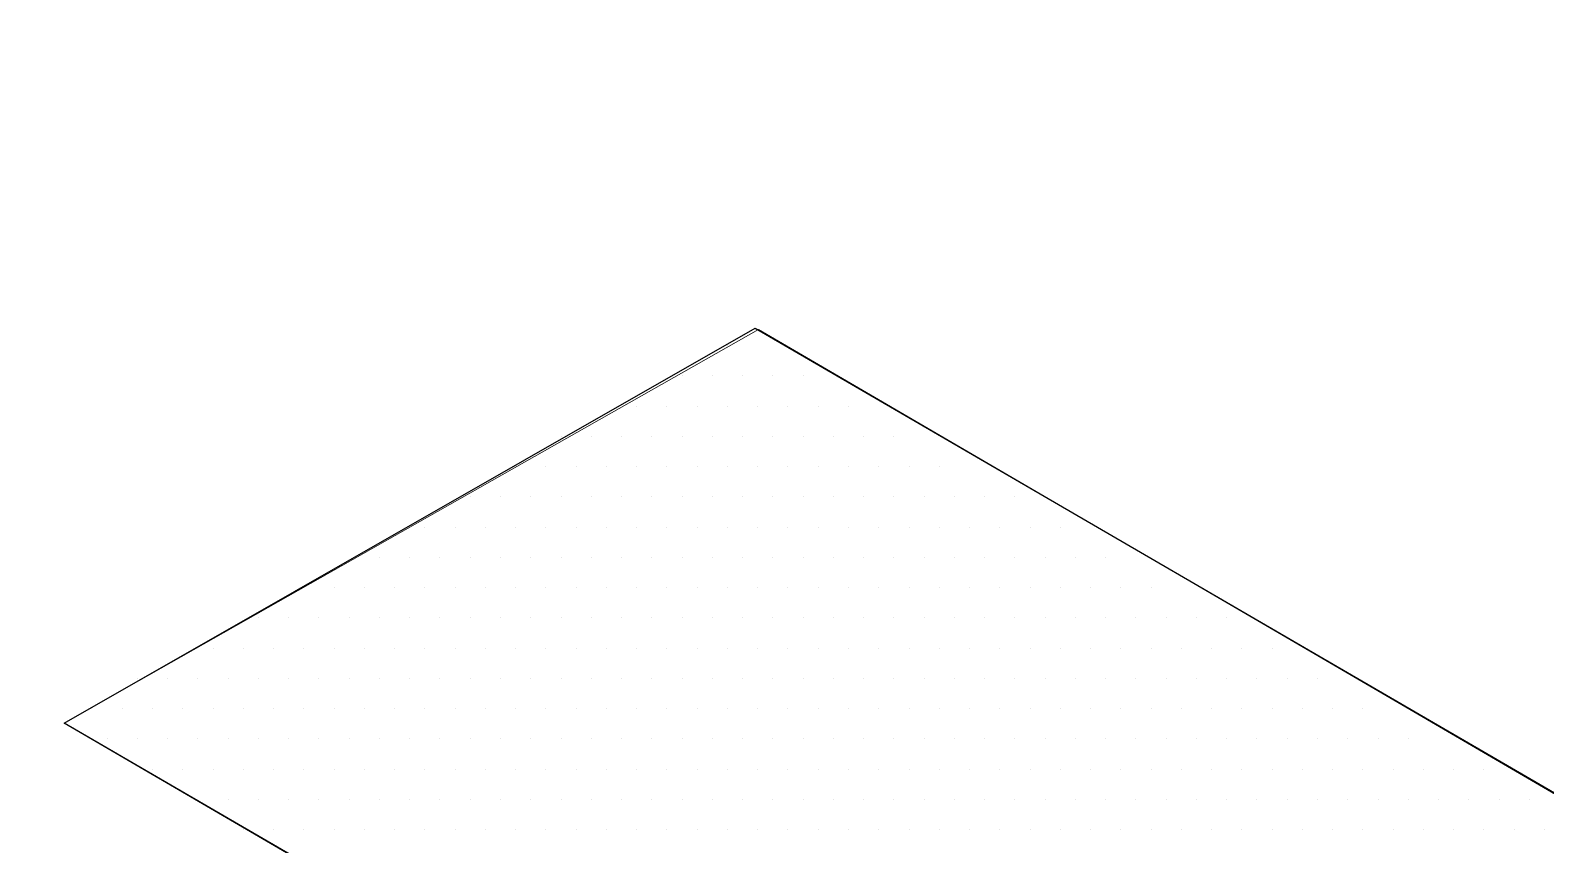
# Model space of a CAD drawing. Header units: inches. Extents: x -20.7 to 76.3, y -55.2 to 19.1.
# Drawn here: x 2.989 to 3.928, y 6.878 to 7.383 of the extents above; entities that cross this region are included whole.
import ezdxf

# ---------------------------------------------------------------- set-up
doc = ezdxf.new("R2010")
doc.units = ezdxf.units.IN
doc.header["$MEASUREMENT"] = 0
for name, color, linetype, lineweight in [('.ATI-HATCH', 7, 'Continuous', 0), ('G-ANNO-TTLB', 7, 'Continuous', 0), ('TYVEK', 7, 'Continuous', 0)]:
    doc.layers.add(name, color=color, linetype=linetype, lineweight=lineweight)

# ---------------------------------------------------------------- blocks, each defined once
blk = doc.blocks.new('Block_687')
at = {"layer": '.ATI-HATCH', "color": 8, "lineweight": 0, "true_color": 0x808080}
for p, q in [((3.42111, 7.18748), (3.42111, 7.18748)), ((3.39298, 7.16873), (3.39298, 7.16873)), ((3.41174, 7.16873), (3.41174, 7.16873)), ((3.43049, 7.16873), (3.43049, 7.16873)), ((3.44925, 7.16873), (3.44925, 7.16873)), ((3.468, 7.16873), (3.468, 7.16873)), ((3.36485, 7.14997), (3.36485, 7.14997)), ((3.3836, 7.14997), (3.3836, 7.14997)), ((3.40236, 7.14997), (3.40236, 7.14997)), ((3.42111, 7.14997), (3.42111, 7.14997)), ((3.43987, 7.14997), (3.43987, 7.14997)), ((3.45863, 7.14997), (3.45863, 7.14997)), ((3.47738, 7.14997), (3.47738, 7.14997)), ((3.49614, 7.14997), (3.49614, 7.14997)), ((3.31796, 7.13122), (3.31796, 7.13122)), ((3.33671, 7.13122), (3.33671, 7.13122)), ((3.35547, 7.13122), (3.35547, 7.13122)), ((3.37422, 7.13122), (3.37422, 7.13122)), ((3.39298, 7.13122), (3.39298, 7.13122)), ((3.41174, 7.13122), (3.41174, 7.13122)), ((3.43049, 7.13122), (3.43049, 7.13122)), ((3.44925, 7.13122), (3.44925, 7.13122)), ((3.468, 7.13122), (3.468, 7.13122)), ((3.48676, 7.13122), (3.48676, 7.13122)), ((3.50551, 7.13122), (3.50551, 7.13122)), ((3.52427, 7.13122), (3.52427, 7.13122)), ((3.28982, 7.11246), (3.28982, 7.11246)), ((3.30858, 7.11246), (3.30858, 7.11246)), ((3.32734, 7.11246), (3.32734, 7.11246)), ((3.34609, 7.11246), (3.34609, 7.11246)), ((3.36485, 7.11246), (3.36485, 7.11246)), ((3.3836, 7.11246), (3.3836, 7.11246)), ((3.40236, 7.11246), (3.40236, 7.11246)), ((3.42111, 7.11246), (3.42111, 7.11246)), ((3.43987, 7.11246), (3.43987, 7.11246)), ((3.45863, 7.11246), (3.45863, 7.11246)), ((3.47738, 7.11246), (3.47738, 7.11246)), ((3.49614, 7.11246), (3.49614, 7.11246)), ((3.51489, 7.11246), (3.51489, 7.11246)), ((3.53365, 7.11246), (3.53365, 7.11246)), ((3.5524, 7.11246), (3.5524, 7.11246)), ((3.26169, 7.09371), (3.26169, 7.09371)), ((3.28045, 7.09371), (3.28045, 7.09371)), ((3.2992, 7.09371), (3.2992, 7.09371)), ((3.31796, 7.09371), (3.31796, 7.09371)), ((3.33671, 7.09371), (3.33671, 7.09371)), ((3.35547, 7.09371), (3.35547, 7.09371)), ((3.37422, 7.09371), (3.37422, 7.09371)), ((3.39298, 7.09371), (3.39298, 7.09371)), ((3.41174, 7.09371), (3.41174, 7.09371)), ((3.43049, 7.09371), (3.43049, 7.09371)), ((3.44925, 7.09371), (3.44925, 7.09371)), ((3.468, 7.09371), (3.468, 7.09371)), ((3.48676, 7.09371), (3.48676, 7.09371)), ((3.50551, 7.09371), (3.50551, 7.09371)), ((3.52427, 7.09371), (3.52427, 7.09371)), ((3.54303, 7.09371), (3.54303, 7.09371)), ((3.56178, 7.09371), (3.56178, 7.09371)), ((3.58054, 7.09371), (3.58054, 7.09371)), ((3.59929, 7.09371), (3.59929, 7.09371)), ((3.23356, 7.07495), (3.23356, 7.07495)), ((3.25231, 7.07495), (3.25231, 7.07495)), ((3.27107, 7.07495), (3.27107, 7.07495)), ((3.28982, 7.07495), (3.28982, 7.07495)), ((3.30858, 7.07495), (3.30858, 7.07495)), ((3.32734, 7.07495), (3.32734, 7.07495)), ((3.34609, 7.07495), (3.34609, 7.07495)), ((3.36485, 7.07495), (3.36485, 7.07495)), ((3.3836, 7.07495), (3.3836, 7.07495)), ((3.40236, 7.07495), (3.40236, 7.07495)), ((3.42111, 7.07495), (3.42111, 7.07495)), ((3.43987, 7.07495), (3.43987, 7.07495)), ((3.45863, 7.07495), (3.45863, 7.07495)), ((3.47738, 7.07495), (3.47738, 7.07495)), ((3.49614, 7.07495), (3.49614, 7.07495)), ((3.51489, 7.07495), (3.51489, 7.07495)), ((3.53365, 7.07495), (3.53365, 7.07495)), ((3.5524, 7.07495), (3.5524, 7.07495)), ((3.57116, 7.07495), (3.57116, 7.07495)), ((3.58991, 7.07495), (3.58991, 7.07495)), ((3.60867, 7.07495), (3.60867, 7.07495)), ((3.62743, 7.07495), (3.62743, 7.07495)), ((3.20542, 7.05619), (3.20542, 7.05619)), ((3.22418, 7.05619), (3.22418, 7.05619)), ((3.24294, 7.05619), (3.24294, 7.05619)), ((3.26169, 7.05619), (3.26169, 7.05619)), ((3.28045, 7.05619), (3.28045, 7.05619)), ((3.2992, 7.05619), (3.2992, 7.05619)), ((3.31796, 7.05619), (3.31796, 7.05619)), ((3.33671, 7.05619), (3.33671, 7.05619)), ((3.35547, 7.05619), (3.35547, 7.05619)), ((3.37422, 7.05619), (3.37422, 7.05619)), ((3.39298, 7.05619), (3.39298, 7.05619)), ((3.41174, 7.05619), (3.41174, 7.05619)), ((3.43049, 7.05619), (3.43049, 7.05619)), ((3.44925, 7.05619), (3.44925, 7.05619)), ((3.468, 7.05619), (3.468, 7.05619)), ((3.48676, 7.05619), (3.48676, 7.05619)), ((3.50551, 7.05619), (3.50551, 7.05619)), ((3.52427, 7.05619), (3.52427, 7.05619)), ((3.54303, 7.05619), (3.54303, 7.05619)), ((3.56178, 7.05619), (3.56178, 7.05619)), ((3.58054, 7.05619), (3.58054, 7.05619)), ((3.59929, 7.05619), (3.59929, 7.05619)), ((3.61805, 7.05619), (3.61805, 7.05619)), ((3.6368, 7.05619), (3.6368, 7.05619)), ((3.65556, 7.05619), (3.65556, 7.05619)), ((3.15853, 7.03744), (3.15853, 7.03744)), ((3.17729, 7.03744), (3.17729, 7.03744)), ((3.19605, 7.03744), (3.19605, 7.03744)), ((3.2148, 7.03744), (3.2148, 7.03744)), ((3.23356, 7.03744), (3.23356, 7.03744)), ((3.25231, 7.03744), (3.25231, 7.03744)), ((3.27107, 7.03744), (3.27107, 7.03744)), ((3.28982, 7.03744), (3.28982, 7.03744)), ((3.30858, 7.03744), (3.30858, 7.03744)), ((3.32734, 7.03744), (3.32734, 7.03744)), ((3.34609, 7.03744), (3.34609, 7.03744)), ((3.36485, 7.03744), (3.36485, 7.03744)), ((3.3836, 7.03744), (3.3836, 7.03744)), ((3.40236, 7.03744), (3.40236, 7.03744)), ((3.42111, 7.03744), (3.42111, 7.03744)), ((3.43987, 7.03744), (3.43987, 7.03744)), ((3.45863, 7.03744), (3.45863, 7.03744)), ((3.47738, 7.03744), (3.47738, 7.03744)), ((3.49614, 7.03744), (3.49614, 7.03744)), ((3.51489, 7.03744), (3.51489, 7.03744)), ((3.53365, 7.03744), (3.53365, 7.03744)), ((3.5524, 7.03744), (3.5524, 7.03744)), ((3.57116, 7.03744), (3.57116, 7.03744)), ((3.58991, 7.03744), (3.58991, 7.03744)), ((3.60867, 7.03744), (3.60867, 7.03744)), ((3.62743, 7.03744), (3.62743, 7.03744)), ((3.64618, 7.03744), (3.64618, 7.03744)), ((3.66494, 7.03744), (3.66494, 7.03744)), ((3.68369, 7.03744), (3.68369, 7.03744)), ((3.1304, 7.01868), (3.1304, 7.01868)), ((3.14916, 7.01868), (3.14916, 7.01868)), ((3.16791, 7.01868), (3.16791, 7.01868)), ((3.18667, 7.01868), (3.18667, 7.01868)), ((3.20542, 7.01868), (3.20542, 7.01868)), ((3.22418, 7.01868), (3.22418, 7.01868)), ((3.24294, 7.01868), (3.24294, 7.01868)), ((3.26169, 7.01868), (3.26169, 7.01868)), ((3.28045, 7.01868), (3.28045, 7.01868)), ((3.2992, 7.01868), (3.2992, 7.01868)), ((3.31796, 7.01868), (3.31796, 7.01868)), ((3.33671, 7.01868), (3.33671, 7.01868)), ((3.35547, 7.01868), (3.35547, 7.01868)), ((3.37422, 7.01868), (3.37422, 7.01868)), ((3.39298, 7.01868), (3.39298, 7.01868)), ((3.41174, 7.01868), (3.41174, 7.01868)), ((3.43049, 7.01868), (3.43049, 7.01868)), ((3.44925, 7.01868), (3.44925, 7.01868)), ((3.468, 7.01868), (3.468, 7.01868)), ((3.48676, 7.01868), (3.48676, 7.01868)), ((3.50551, 7.01868), (3.50551, 7.01868)), ((3.52427, 7.01868), (3.52427, 7.01868)), ((3.54303, 7.01868), (3.54303, 7.01868)), ((3.56178, 7.01868), (3.56178, 7.01868)), ((3.58054, 7.01868), (3.58054, 7.01868)), ((3.59929, 7.01868), (3.59929, 7.01868)), ((3.61805, 7.01868), (3.61805, 7.01868)), ((3.6368, 7.01868), (3.6368, 7.01868)), ((3.65556, 7.01868), (3.65556, 7.01868)), ((3.67432, 7.01868), (3.67432, 7.01868)), ((3.69307, 7.01868), (3.69307, 7.01868)), ((3.71183, 7.01868), (3.71183, 7.01868)), ((3.73058, 7.01868), (3.73058, 7.01868)), ((3.10227, 6.99993), (3.10227, 6.99993)), ((3.12102, 6.99993), (3.12102, 6.99993)), ((3.13978, 6.99993), (3.13978, 6.99993)), ((3.15853, 6.99993), (3.15853, 6.99993)), ((3.17729, 6.99993), (3.17729, 6.99993)), ((3.19605, 6.99993), (3.19605, 6.99993)), ((3.2148, 6.99993), (3.2148, 6.99993)), ((3.23356, 6.99993), (3.23356, 6.99993)), ((3.25231, 6.99993), (3.25231, 6.99993)), ((3.27107, 6.99993), (3.27107, 6.99993)), ((3.28982, 6.99993), (3.28982, 6.99993)), ((3.30858, 6.99993), (3.30858, 6.99993)), ((3.32734, 6.99993), (3.32734, 6.99993)), ((3.34609, 6.99993), (3.34609, 6.99993)), ((3.36485, 6.99993), (3.36485, 6.99993)), ((3.3836, 6.99993), (3.3836, 6.99993)), ((3.40236, 6.99993), (3.40236, 6.99993)), ((3.42111, 6.99993), (3.42111, 6.99993)), ((3.43987, 6.99993), (3.43987, 6.99993)), ((3.45863, 6.99993), (3.45863, 6.99993)), ((3.47738, 6.99993), (3.47738, 6.99993)), ((3.49614, 6.99993), (3.49614, 6.99993)), ((3.51489, 6.99993), (3.51489, 6.99993)), ((3.53365, 6.99993), (3.53365, 6.99993)), ((3.5524, 6.99993), (3.5524, 6.99993)), ((3.57116, 6.99993), (3.57116, 6.99993)), ((3.58991, 6.99993), (3.58991, 6.99993)), ((3.60867, 6.99993), (3.60867, 6.99993)), ((3.62743, 6.99993), (3.62743, 6.99993)), ((3.64618, 6.99993), (3.64618, 6.99993)), ((3.66494, 6.99993), (3.66494, 6.99993)), ((3.68369, 6.99993), (3.68369, 6.99993)), ((3.70245, 6.99993), (3.70245, 6.99993)), ((3.7212, 6.99993), (3.7212, 6.99993)), ((3.73996, 6.99993), (3.73996, 6.99993)), ((3.75872, 6.99993), (3.75872, 6.99993)), ((3.05538, 6.98117), (3.05538, 6.98117)), ((3.07413, 6.98117), (3.07413, 6.98117)), ((3.09289, 6.98117), (3.09289, 6.98117)), ((3.11165, 6.98117), (3.11165, 6.98117)), ((3.1304, 6.98117), (3.1304, 6.98117)), ((3.14916, 6.98117), (3.14916, 6.98117)), ((3.16791, 6.98117), (3.16791, 6.98117)), ((3.18667, 6.98117), (3.18667, 6.98117)), ((3.20542, 6.98117), (3.20542, 6.98117)), ((3.22418, 6.98117), (3.22418, 6.98117)), ((3.24294, 6.98117), (3.24294, 6.98117)), ((3.26169, 6.98117), (3.26169, 6.98117)), ((3.28045, 6.98117), (3.28045, 6.98117)), ((3.2992, 6.98117), (3.2992, 6.98117)), ((3.31796, 6.98117), (3.31796, 6.98117)), ((3.33671, 6.98117), (3.33671, 6.98117)), ((3.35547, 6.98117), (3.35547, 6.98117)), ((3.37422, 6.98117), (3.37422, 6.98117)), ((3.39298, 6.98117), (3.39298, 6.98117)), ((3.41174, 6.98117), (3.41174, 6.98117)), ((3.43049, 6.98117), (3.43049, 6.98117)), ((3.44925, 6.98117), (3.44925, 6.98117)), ((3.468, 6.98117), (3.468, 6.98117)), ((3.48676, 6.98117), (3.48676, 6.98117)), ((3.50551, 6.98117), (3.50551, 6.98117)), ((3.52427, 6.98117), (3.52427, 6.98117)), ((3.54303, 6.98117), (3.54303, 6.98117)), ((3.56178, 6.98117), (3.56178, 6.98117)), ((3.58054, 6.98117), (3.58054, 6.98117)), ((3.59929, 6.98117), (3.59929, 6.98117)), ((3.61805, 6.98117), (3.61805, 6.98117)), ((3.6368, 6.98117), (3.6368, 6.98117)), ((3.65556, 6.98117), (3.65556, 6.98117)), ((3.67432, 6.98117), (3.67432, 6.98117)), ((3.69307, 6.98117), (3.69307, 6.98117)), ((3.71183, 6.98117), (3.71183, 6.98117)), ((3.73058, 6.98117), (3.73058, 6.98117)), ((3.74934, 6.98117), (3.74934, 6.98117)), ((3.76809, 6.98117), (3.76809, 6.98117)), ((3.78685, 6.98117), (3.78685, 6.98117)), ((3.02724, 6.96242), (3.02724, 6.96242)), ((3.046, 6.96242), (3.046, 6.96242)), ((3.06476, 6.96242), (3.06476, 6.96242)), ((3.08351, 6.96242), (3.08351, 6.96242)), ((3.10227, 6.96242), (3.10227, 6.96242)), ((3.12102, 6.96242), (3.12102, 6.96242)), ((3.13978, 6.96242), (3.13978, 6.96242)), ((3.15853, 6.96242), (3.15853, 6.96242)), ((3.17729, 6.96242), (3.17729, 6.96242)), ((3.19605, 6.96242), (3.19605, 6.96242)), ((3.2148, 6.96242), (3.2148, 6.96242)), ((3.23356, 6.96242), (3.23356, 6.96242)), ((3.25231, 6.96242), (3.25231, 6.96242)), ((3.27107, 6.96242), (3.27107, 6.96242)), ((3.28982, 6.96242), (3.28982, 6.96242)), ((3.30858, 6.96242), (3.30858, 6.96242)), ((3.32734, 6.96242), (3.32734, 6.96242)), ((3.34609, 6.96242), (3.34609, 6.96242)), ((3.36485, 6.96242), (3.36485, 6.96242)), ((3.3836, 6.96242), (3.3836, 6.96242)), ((3.40236, 6.96242), (3.40236, 6.96242)), ((3.42111, 6.96242), (3.42111, 6.96242)), ((3.43987, 6.96242), (3.43987, 6.96242)), ((3.45863, 6.96242), (3.45863, 6.96242)), ((3.47738, 6.96242), (3.47738, 6.96242)), ((3.49614, 6.96242), (3.49614, 6.96242)), ((3.51489, 6.96242), (3.51489, 6.96242)), ((3.53365, 6.96242), (3.53365, 6.96242)), ((3.5524, 6.96242), (3.5524, 6.96242)), ((3.57116, 6.96242), (3.57116, 6.96242)), ((3.58991, 6.96242), (3.58991, 6.96242)), ((3.60867, 6.96242), (3.60867, 6.96242)), ((3.62743, 6.96242), (3.62743, 6.96242)), ((3.64618, 6.96242), (3.64618, 6.96242)), ((3.66494, 6.96242), (3.66494, 6.96242)), ((3.68369, 6.96242), (3.68369, 6.96242)), ((3.70245, 6.96242), (3.70245, 6.96242)), ((3.7212, 6.96242), (3.7212, 6.96242)), ((3.73996, 6.96242), (3.73996, 6.96242)), ((3.75872, 6.96242), (3.75872, 6.96242)), ((3.77747, 6.96242), (3.77747, 6.96242)), ((3.79623, 6.96242), (3.79623, 6.96242)), ((3.81498, 6.96242), (3.81498, 6.96242)), ((3.03662, 6.94366), (3.03662, 6.94366)), ((3.05538, 6.94366), (3.05538, 6.94366)), ((3.07413, 6.94366), (3.07413, 6.94366)), ((3.09289, 6.94366), (3.09289, 6.94366)), ((3.11165, 6.94366), (3.11165, 6.94366)), ((3.1304, 6.94366), (3.1304, 6.94366)), ((3.14916, 6.94366), (3.14916, 6.94366)), ((3.16791, 6.94366), (3.16791, 6.94366)), ((3.18667, 6.94366), (3.18667, 6.94366)), ((3.20542, 6.94366), (3.20542, 6.94366)), ((3.22418, 6.94366), (3.22418, 6.94366)), ((3.24294, 6.94366), (3.24294, 6.94366)), ((3.26169, 6.94366), (3.26169, 6.94366)), ((3.28045, 6.94366), (3.28045, 6.94366)), ((3.2992, 6.94366), (3.2992, 6.94366)), ((3.31796, 6.94366), (3.31796, 6.94366)), ((3.33671, 6.94366), (3.33671, 6.94366)), ((3.35547, 6.94366), (3.35547, 6.94366)), ((3.37422, 6.94366), (3.37422, 6.94366)), ((3.39298, 6.94366), (3.39298, 6.94366)), ((3.41174, 6.94366), (3.41174, 6.94366)), ((3.43049, 6.94366), (3.43049, 6.94366)), ((3.44925, 6.94366), (3.44925, 6.94366)), ((3.468, 6.94366), (3.468, 6.94366)), ((3.48676, 6.94366), (3.48676, 6.94366)), ((3.50551, 6.94366), (3.50551, 6.94366)), ((3.52427, 6.94366), (3.52427, 6.94366)), ((3.54303, 6.94366), (3.54303, 6.94366)), ((3.56178, 6.94366), (3.56178, 6.94366)), ((3.58054, 6.94366), (3.58054, 6.94366)), ((3.59929, 6.94366), (3.59929, 6.94366)), ((3.61805, 6.94366), (3.61805, 6.94366)), ((3.6368, 6.94366), (3.6368, 6.94366)), ((3.65556, 6.94366), (3.65556, 6.94366)), ((3.67432, 6.94366), (3.67432, 6.94366)), ((3.69307, 6.94366), (3.69307, 6.94366)), ((3.71183, 6.94366), (3.71183, 6.94366)), ((3.73058, 6.94366), (3.73058, 6.94366)), ((3.74934, 6.94366), (3.74934, 6.94366)), ((3.76809, 6.94366), (3.76809, 6.94366)), ((3.78685, 6.94366), (3.78685, 6.94366)), ((3.8056, 6.94366), (3.8056, 6.94366)), ((3.82436, 6.94366), (3.82436, 6.94366)), ((3.84312, 6.94366), (3.84312, 6.94366)), ((3.06476, 6.9249), (3.06476, 6.9249)), ((3.08351, 6.9249), (3.08351, 6.9249)), ((3.10227, 6.9249), (3.10227, 6.9249)), ((3.12102, 6.9249), (3.12102, 6.9249)), ((3.13978, 6.9249), (3.13978, 6.9249)), ((3.15853, 6.9249), (3.15853, 6.9249)), ((3.17729, 6.9249), (3.17729, 6.9249)), ((3.19605, 6.9249), (3.19605, 6.9249)), ((3.2148, 6.9249), (3.2148, 6.9249)), ((3.23356, 6.9249), (3.23356, 6.9249)), ((3.25231, 6.9249), (3.25231, 6.9249)), ((3.27107, 6.9249), (3.27107, 6.9249)), ((3.28982, 6.9249), (3.28982, 6.9249)), ((3.30858, 6.9249), (3.30858, 6.9249)), ((3.32734, 6.9249), (3.32734, 6.9249)), ((3.34609, 6.9249), (3.34609, 6.9249)), ((3.36485, 6.9249), (3.36485, 6.9249)), ((3.3836, 6.9249), (3.3836, 6.9249)), ((3.40236, 6.9249), (3.40236, 6.9249)), ((3.42111, 6.9249), (3.42111, 6.9249)), ((3.43987, 6.9249), (3.43987, 6.9249)), ((3.45863, 6.9249), (3.45863, 6.9249)), ((3.47738, 6.9249), (3.47738, 6.9249)), ((3.49614, 6.9249), (3.49614, 6.9249)), ((3.51489, 6.9249), (3.51489, 6.9249)), ((3.53365, 6.9249), (3.53365, 6.9249)), ((3.5524, 6.9249), (3.5524, 6.9249)), ((3.57116, 6.9249), (3.57116, 6.9249)), ((3.58991, 6.9249), (3.58991, 6.9249)), ((3.60867, 6.9249), (3.60867, 6.9249)), ((3.62743, 6.9249), (3.62743, 6.9249)), ((3.64618, 6.9249), (3.64618, 6.9249)), ((3.66494, 6.9249), (3.66494, 6.9249)), ((3.68369, 6.9249), (3.68369, 6.9249)), ((3.70245, 6.9249), (3.70245, 6.9249)), ((3.7212, 6.9249), (3.7212, 6.9249)), ((3.73996, 6.9249), (3.73996, 6.9249)), ((3.75872, 6.9249), (3.75872, 6.9249)), ((3.77747, 6.9249), (3.77747, 6.9249)), ((3.79623, 6.9249), (3.79623, 6.9249)), ((3.81498, 6.9249), (3.81498, 6.9249)), ((3.83374, 6.9249), (3.83374, 6.9249)), ((3.85249, 6.9249), (3.85249, 6.9249)), ((3.87125, 6.9249), (3.87125, 6.9249)), ((3.89001, 6.9249), (3.89001, 6.9249)), ((3.09289, 6.90615), (3.09289, 6.90615)), ((3.11165, 6.90615), (3.11165, 6.90615)), ((3.1304, 6.90615), (3.1304, 6.90615)), ((3.14916, 6.90615), (3.14916, 6.90615)), ((3.16791, 6.90615), (3.16791, 6.90615)), ((3.18667, 6.90615), (3.18667, 6.90615)), ((3.20542, 6.90615), (3.20542, 6.90615)), ((3.22418, 6.90615), (3.22418, 6.90615)), ((3.24294, 6.90615), (3.24294, 6.90615)), ((3.26169, 6.90615), (3.26169, 6.90615)), ((3.28045, 6.90615), (3.28045, 6.90615)), ((3.2992, 6.90615), (3.2992, 6.90615)), ((3.31796, 6.90615), (3.31796, 6.90615)), ((3.33671, 6.90615), (3.33671, 6.90615)), ((3.35547, 6.90615), (3.35547, 6.90615)), ((3.37422, 6.90615), (3.37422, 6.90615)), ((3.39298, 6.90615), (3.39298, 6.90615)), ((3.41174, 6.90615), (3.41174, 6.90615)), ((3.43049, 6.90615), (3.43049, 6.90615)), ((3.44925, 6.90615), (3.44925, 6.90615)), ((3.468, 6.90615), (3.468, 6.90615)), ((3.48676, 6.90615), (3.48676, 6.90615)), ((3.50551, 6.90615), (3.50551, 6.90615)), ((3.52427, 6.90615), (3.52427, 6.90615)), ((3.54303, 6.90615), (3.54303, 6.90615)), ((3.56178, 6.90615), (3.56178, 6.90615)), ((3.58054, 6.90615), (3.58054, 6.90615)), ((3.59929, 6.90615), (3.59929, 6.90615)), ((3.61805, 6.90615), (3.61805, 6.90615)), ((3.6368, 6.90615), (3.6368, 6.90615)), ((3.65556, 6.90615), (3.65556, 6.90615)), ((3.67432, 6.90615), (3.67432, 6.90615)), ((3.69307, 6.90615), (3.69307, 6.90615)), ((3.71183, 6.90615), (3.71183, 6.90615)), ((3.73058, 6.90615), (3.73058, 6.90615)), ((3.74934, 6.90615), (3.74934, 6.90615)), ((3.76809, 6.90615), (3.76809, 6.90615)), ((3.78685, 6.90615), (3.78685, 6.90615)), ((3.8056, 6.90615), (3.8056, 6.90615)), ((3.82436, 6.90615), (3.82436, 6.90615)), ((3.84312, 6.90615), (3.84312, 6.90615)), ((3.86187, 6.90615), (3.86187, 6.90615)), ((3.88063, 6.90615), (3.88063, 6.90615)), ((3.89938, 6.90615), (3.89938, 6.90615)), ((3.91814, 6.90615), (3.91814, 6.90615)), ((3.12102, 6.88739), (3.12102, 6.88739)), ((3.13978, 6.88739), (3.13978, 6.88739)), ((3.15853, 6.88739), (3.15853, 6.88739)), ((3.17729, 6.88739), (3.17729, 6.88739)), ((3.19605, 6.88739), (3.19605, 6.88739)), ((3.2148, 6.88739), (3.2148, 6.88739)), ((3.23356, 6.88739), (3.23356, 6.88739)), ((3.25231, 6.88739), (3.25231, 6.88739)), ((3.27107, 6.88739), (3.27107, 6.88739)), ((3.28982, 6.88739), (3.28982, 6.88739)), ((3.30858, 6.88739), (3.30858, 6.88739)), ((3.32734, 6.88739), (3.32734, 6.88739)), ((3.34609, 6.88739), (3.34609, 6.88739)), ((3.36485, 6.88739), (3.36485, 6.88739)), ((3.3836, 6.88739), (3.3836, 6.88739)), ((3.40236, 6.88739), (3.40236, 6.88739)), ((3.42111, 6.88739), (3.42111, 6.88739)), ((3.43987, 6.88739), (3.43987, 6.88739)), ((3.45863, 6.88739), (3.45863, 6.88739)), ((3.47738, 6.88739), (3.47738, 6.88739)), ((3.49614, 6.88739), (3.49614, 6.88739)), ((3.51489, 6.88739), (3.51489, 6.88739)), ((3.53365, 6.88739), (3.53365, 6.88739)), ((3.5524, 6.88739), (3.5524, 6.88739)), ((3.57116, 6.88739), (3.57116, 6.88739)), ((3.58991, 6.88739), (3.58991, 6.88739)), ((3.60867, 6.88739), (3.60867, 6.88739)), ((3.62743, 6.88739), (3.62743, 6.88739)), ((3.64618, 6.88739), (3.64618, 6.88739)), ((3.66494, 6.88739), (3.66494, 6.88739)), ((3.68369, 6.88739), (3.68369, 6.88739)), ((3.70245, 6.88739), (3.70245, 6.88739)), ((3.7212, 6.88739), (3.7212, 6.88739)), ((3.73996, 6.88739), (3.73996, 6.88739)), ((3.75872, 6.88739), (3.75872, 6.88739)), ((3.77747, 6.88739), (3.77747, 6.88739)), ((3.79623, 6.88739), (3.79623, 6.88739)), ((3.81498, 6.88739), (3.81498, 6.88739)), ((3.83374, 6.88739), (3.83374, 6.88739)), ((3.85249, 6.88739), (3.85249, 6.88739)), ((3.87125, 6.88739), (3.87125, 6.88739)), ((3.89001, 6.88739), (3.89001, 6.88739)), ((3.90876, 6.88739), (3.90876, 6.88739)), ((3.92752, 6.88739), (3.92752, 6.88739))]:
    blk.add_line(p, q, dxfattribs=at)
at = {"layer": '.ATI-HATCH'}
blk.add_lwpolyline([(3.4404, 7.19747), (5.43137, 6.0354), (5.00309, 5.79063), (3.01001, 6.95347)], close=True, dxfattribs=at)

msp = doc.modelspace()

# ---------------------------------------------------------------- hatches: boundary and pattern name
at = {"layer": 'G-ANNO-TTLB', "true_color": 0xff00ff, "transparency": 33554687}
h = msp.add_hatch(color=6, dxfattribs=at)
edge = h.paths.add_edge_path()
edge.add_spline(control_points=[(20.03424, -15.13455), (20.03424, -15.13455), (-20.6658, -15.13455), (-20.6658, -15.13455), (-20.6658, -15.13455), (-20.6658, 19.00075), (-20.6658, 19.00075), (-20.6658, 19.00075), (20.03424, 19.00075), (20.03424, 19.00075), (20.03424, 19.00075), (20.03424, -15.13455), (20.03424, -15.13455)], knot_values=[0, 0, 0, 0, 1, 1, 1, 2, 2, 2, 3, 3, 3, 4, 4, 4, 4], degree=3, periodic=0)
edge = h.paths.add_edge_path()
edge.add_spline(control_points=[(-20.54076, 18.87571), (-20.54076, 18.87571), (-20.54076, -15.00951), (-20.54076, -15.00951), (-20.54076, -15.00951), (19.9092, -15.00951), (19.9092, -15.00951), (19.9092, -15.00951), (19.9092, 18.87571), (19.9092, 18.87571), (19.9092, 18.87571), (-20.54076, 18.87571), (-20.54076, 18.87571)], knot_values=[0, 0, 0, 0, 1, 1, 1, 2, 2, 2, 3, 3, 3, 4, 4, 4, 4], degree=3, periodic=0)
edge.add_line((-20.54076, 18.87571), (-20.54076, 18.87571))

# ---------------------------------------------------------------- linework, layer by layer
at = {"layer": 'G-ANNO-TTLB'}
for points in [[(20.03424, -15.13455), (20.03424, -15.13455), (-20.6658, -15.13455), (-20.6658, -15.13455), (-20.6658, -15.13455), (-20.6658, 19.00075), (-20.6658, 19.00075), (-20.6658, 19.00075), (20.03424, 19.00075), (20.03424, 19.00075), (20.03424, 19.00075), (20.03424, -15.13455), (20.03424, -15.13455)], [(-20.54076, 18.87571), (-20.54076, 18.87571), (-20.54076, -15.00951), (-20.54076, -15.00951), (-20.54076, -15.00951), (19.9092, -15.00951), (19.9092, -15.00951), (19.9092, -15.00951), (19.9092, 18.87571), (19.9092, 18.87571), (19.9092, 18.87571), (-20.54076, 18.87571), (-20.54076, 18.87571)]]:
    msp.add_open_spline(points, degree=3, knots=[0, 0, 0, 0, 1, 1, 1, 2, 2, 2, 3, 3, 3, 4, 4, 4, 4], dxfattribs=at)
at = {"layer": 'TYVEK', "color": 4, "lineweight": 25, "true_color": 0x00ffff}
msp.add_lwpolyline([(3.43828, 7.19824), (5.45717, 6.02423), (5.0289, 5.77946), (3.01001, 6.95347)], close=True, dxfattribs=at)

# ---------------------------------------------------------------- block references
at = {"layer": '.ATI-HATCH'}
msp.add_blockref('Block_687', (0, 0), dxfattribs=at)

doc.saveas('drawing.dxf')
